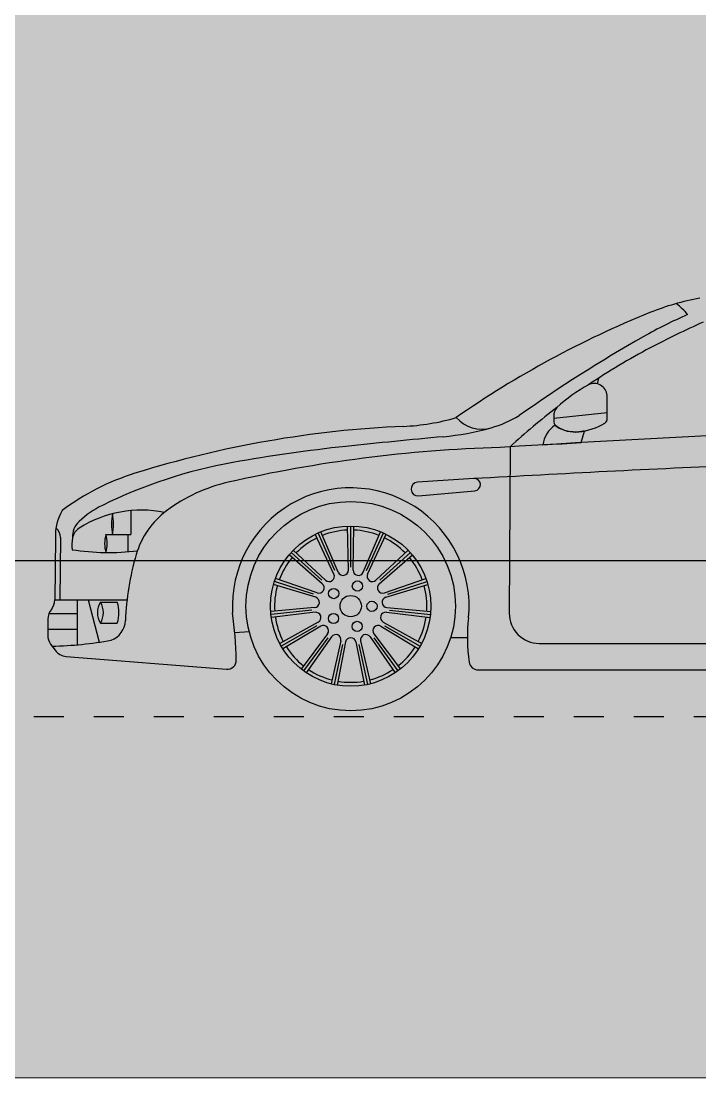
# Model space of a CAD drawing. Header units: metres. Extents: x -442 to 316, y -503 to 125.
# Drawn here: x 117.718 to 119.981, y -299.297 to -295.772 of the extents above; entities that cross this region are included whole.
import ezdxf

# ---------------------------------------------------------------- set-up
doc = ezdxf.new("R2010")
doc.units = ezdxf.units.M
doc.linetypes.add('ČÁRKOVANÁ', pattern=[19.049999999999997, 12.7, -6.35])
doc.layers.add('FLOATING-WINDOWS', color=2, linetype='Continuous', plot=False)
for name, color, linetype in [('SRAFA', 251, 'Continuous'), ('SRAFY', 3, 'Continuous'), ('stafaz', 254, 'Continuous')]:
    doc.layers.add(name, color=color, linetype=linetype)

# ---------------------------------------------------------------- blocks, each defined once
blk = doc.blocks.new('A$C6A5453C2')
h = blk.add_hatch(color=256)
h.dxf.hatch_style = 1
edge = h.paths.add_edge_path()
edge.add_arc((5.359974632950525, -88.85398193560209), 89.76530283507003, 93.08384864141111, 93.16019337905247)
edge.add_arc((0.4117972859616543, 0.7543947848541563), 0.02042420355451685, -84.76705968940053, 91.08838924864119, ccw=False)
edge.add_line((0.4136600778147397, 0.7340557067691407), (0.2263777461405425, 0.716903110165731))
edge.add_arc((0.2242626799462641, 0.7399966707281465), 0.02319021441160943, 91.86316753079689, 275.23294031132576, ccw=False)
edge.add_line((0.2235087039920529, 0.7631746250105493), (0.4099344941085405, 0.774733862939172))
edge.add_arc((0.4117972859615406, 0.7543947848541563), 0.02042420355451686, 91.0883892470469, 95.2329403103613, ccw=False)
edge.add_arc((5.359974632969312, -88.85398193560107), 89.76530283507, 93.08384864142312, 93.1601933790642, ccw=False)
edge.add_line((0.5308411072993238, 0.7813295351752174), (0.5313801390365995, 0.8808311120359065))
edge.add_arc((4.451263251359137, -63.45664565376687), 64.45677931920336, 93.48654446016857, 93.51607407447348)
edge.add_arc((0.6414235634538556, -3.834237647278371), 4.715214979734968, 91.74034833777571, 102.8659249969045)
edge.add_arc((-0.2872942770979705, 0.2318681230558184), 0.5443957600966602, 102.8659249969061, 126.8870498414925)
edge.add_arc((-0.44473320431959, 0.4416558247014279), 0.2821022306941389, 126.8870498414906, 163.5916016422258)
edge.add_arc((0.1396319801959294, 0.2695747186068331), 0.8912775551686163, 163.5916016422248, 177.9831371825296)
edge.add_arc((-0.8234694119324786, 0.3034907608964375), 0.07242083615734692, 289.9524470496822, 357.98313718253723, ccw=False)
edge.add_arc((-1.027507822945722, 1.52172082319791), 1.306485720904101, 271.41564884568794, 280.0838386283524, ccw=False)
edge.add_line((-0.9952308063207624, 0.2156338685413175), (-0.9853422549348636, 0.2020852930219803))
edge.add_arc((-0.9449551959638711, 0.2315621562824788), 0.05000000000002531, 216.1241780102029, 265.4167454200186)
edge.add_line((-0.9489505759442523, 0.1817220425304527), (-0.4140169232884148, 0.138839652308576))
edge.add_arc((-0.4116196953002884, 0.1687437205597746), 0.02999999999999753, 265.4167454202107, 361.2887860982495)
edge.add_arc((-1.807853469217321, 0.1373321534909735), 1.426587067809389, 1.288786097496216, 7.659340472438761)
edge.add_arc((-1.807853469251484, 0.1373321537449499), 1.426587067809389, 7.659340462146483, 7.661773353446371)
edge.add_arc((0, 0.349237371504131), 0.3945998628861638, -5.613769054848888, 183.1532249478313, ccw=False)
edge.add_arc((0.9441260097717645, 0.2439299021528711), 0.5554388982418479, 173.1022628340297, 188.463526961315)
edge.add_arc((0.4244092700290594, 0.1665959108111394), 0.02999999999999512, 188.4635269625643, 270.384431869343)
edge.add_arc((0.4244092700329816, 0.1665959108111394), 0.02999999999999513, 270.0435145087693, 270.3844318618523, ccw=False)
edge.add_line((0.4244320541743036, 0.1365959194631046), (2.294034859024123, 0.1380158296705645))
edge.add_arc((2.294012074883142, 0.1680158210185994), 0.03000000000000474, 270.0435145081179, 337.5524114662256)
edge.add_arc((2.129902140613268, 0.235809332935645), 0.2075613437030747, 337.5542582328346, 371.9599532819686)
edge.add_arc((2.701712895362732, 0.3498946239861027), 0.3755417391550858, 44.6030078550034, 190.9092516287469, ccw=False)
edge.add_arc((3.188285693306483, -0.2027496381475942), 0.8452607144594583, 97.30070162115112, 105.02958615011701, ccw=False)
edge.add_arc((3.287785357963514, -0.9793905717229165), 1.628249426365072, 90.45498343192122, 97.30070162109519, ccw=False)
edge.add_arc((3.197603021546684, 0.7307055212877458), 0.1125844079204105, 313.3280875090342, 365.346950962085)
edge.add_arc((2.210634535499565, 0.6383314305918191), 1.103866287650915, 5.346950962098428, 10.77893674479189)
edge.add_arc((3.344142087211793, 0.8541277233975393), 0.05000000000000113, 130.5537634539684, 190.7789367447384, ccw=False)
edge.add_arc((3.375025873156488, 0.8180360884700519), 0.0975017299265936, 104.3724316932207, 130.5537634539667, ccw=False)
edge.add_arc((3.460742736762626, 0.4666621690519435), 0.4591746380863515, 87.90378348219889, 103.85019329815378, ccw=False)
edge.add_arc((3.47578557608, 0.8776438631484211), 0.04791773553378212, 83.73579061011247, 87.90378348232491, ccw=False)
edge.add_arc((3.011124870636962, 0.8432217431360698), 0.4769996360636248, 9.905320609277105, 17.90303333750914)
edge.add_arc((4.232226055722919, 14.36927473477331), 13.401398157456, 265.49625433955225, 266.71815609943894, ccw=False)
edge.add_arc((4.41469874798247, 16.685873893733), 15.72517266172987, 264.83227679369156, 265.49625433960125, ccw=False)
edge.add_arc((3.006089103871346, 1.110655127751585), 0.08638687965385325, 233.3120645379987, 264.83227679372, ccw=False)
edge.add_arc((1.467665436205351, -0.9542058163472973), 2.488569061658498, 53.31206453798248, 64.92049879586423)
edge.add_arc((2.81844938481143, 0.7680191615034175), 0.6085312791019192, 112.66532184852, 119.09896865781269, ccw=False)
edge.add_arc((1.507218751566427, -1.81361544814294), 3.322480171161063, 71.09042363278384, 71.81870996512384)
edge.add_arc((2.001482060453327, -0.7515310391725905), 2.163616651491618, 75.48068309496543, 75.90401705202822)
edge.add_ellipse((2.493206796450522, 1.35229760022807), major_axis=(0.03494704304533106, -0.006111112656829462), ratio=0.1835239710603015, start_angle=182.0028179324713, end_angle=362.15157071608644, ccw=False)
edge.add_line((2.458241906070015, 1.358180832305862), (2.464975925584611, 1.361857342454613))
edge.add_arc((2.001482060457391, -0.7515310391735568), 2.163616651491558, 77.63012365092241, 85.1112508754798)
edge.add_arc((1.775316151003068, -4.774464037560818), 6.192303389423229, 86.19847939506626, 93.02337436160661)
edge.add_arc((1.571228731844343, -0.9104064657169317), 2.32285994195136, 93.02337436160548, 100.0997148482707)
edge.add_arc((1.310128772597665, 0.5554425925166413), 0.8339386377036068, 100.0997148482661, 105.6311706560556)
edge.add_arc((0.9465745673271044, 1.177811063500286), 0.2279104588081822, 39.207209939596225, 52.46464784066279, ccw=False)
edge.add_arc((1.743715336034313, -0.1040973744718201), 1.555146537682857, 113.5171842182876, 119.6047920815722)
edge.add_arc((3.386543670798943, -2.99543514072829), 4.880611770712107, 119.604792081568, 125.3607375045095)
edge.add_arc((0.3535997414143992, 1.339978165521046), 0.4117953550210169, 286.12127865365346, 300.4067618519161, ccw=False)
edge.add_arc((0.4365785528525805, 1.052891536464386), 0.1129572454519606, 285.73393246952855, 286.12127865345514, ccw=False)
edge.add_arc((0.2276408086097206, 1.785034172556976), 0.8743290106528839, 275.2664486456556, 285.9025843870868, ccw=False)
edge.add_arc((2.389807615103251, -21.67175052062564), 22.6818955052034, 95.26644864565566, 96.09004882439474)
edge.add_arc((0.5504571808065748, -4.432178551176065), 5.344477828110366, 96.09004882439486, 100.1673081903739)
edge.add_arc((-0.1028508398989345, -0.789320417554876), 1.64350136890285, 100.1673081903738, 116.1852802298869)
edge.add_arc((-0.684476759393192, 0.3934664943302266), 0.3254446215834438, 116.1852802298865, 132.8854047043745)
edge.add_arc((-0.8594989693171442, 0.5819090656649166), 0.06826107495203425, 132.8854047043569, 184.2613116754221)
edge.add_arc((-0.8784777732541045, 0.5673594640919646), 0.04999999999999769, 122.36483572934091, 169.0735496217107, ccw=False)
edge.add_arc((-0.6979445759668579, 0.2824983801559426), 0.3872507560613668, 78.52154632352511, 122.3648357293412, ccw=False)
edge.add_arc((-0.4447332043216932, 0.4416558246997511), 0.282102230694139, 126.88704984107841, 128.6392195024811, ccw=False)
edge.add_arc((-0.2872942770978568, 0.2318681230558184), 0.5443957600966601, 102.86592499689368, 126.8870498415715, ccw=False)
edge.add_arc((0.6414235634540546, -3.834237647278343), 4.715214979734969, 91.74034833776301, 102.8659249969042, ccw=False)
edge.add_arc((4.451263251401144, -63.45664565376428), 64.45677931920333, 93.48654446020612, 93.51607407450979, ccw=False)
edge.add_arc((2.017981661302059, -0.7286333378723668), 2.190972364389976, 127.4086383253863, 132.727491753796, ccw=False)
edge.add_arc((1.04475665968846, 0.6254471703254865), 0.5265012461674563, 118.60417968032931, 132.8080668144966, ccw=False)
edge.add_arc((2.017981661301889, -0.728633337872509), 2.190972364389983, 117.72490368427859, 124.0036081694465, ccw=False)
edge.add_arc((2.506156671867444, -1.657488537891254), 3.240299207438683, 114.25526984010119, 117.72490368429101, ccw=False)
edge.add_arc((1.451157091900569, 0.5180185985026071), 0.8262563948898871, 90.68969039468698, 109.52310548046049, ccw=False)
edge.add_arc((1.767814219175165, -4.839469194097404), 6.192303389423165, 87.26922572103439, 93.0233743616069, ccw=False)
edge.add_arc((2.044611274611043, 0.6143890862892647), 0.7316402774700841, 64.86855903866359, 88.57281434810187, ccw=False)
edge.add_arc((2.209480798999522, 0.9658456465503207), 0.3434345667668603, 25.141599364415526, 64.86855903864779, ccw=False)
edge.add_arc((2.395392399938771, 1.05309765931986), 0.1380665140027293, -16.34262854014088, 25.141599364295985, ccw=False)
edge.add_arc((2.382850556763742, 1.056775282274458), 0.1511364314019739, 325.33323590985316, 343.65737146031694, ccw=False)
edge.add_arc((2.238156829011587, 0.8587046527697737), 0.2914241252291805, -10.235099969308578, 22.623623038923085, ccw=False)
edge.add_arc((2.236083731673858, 0.875075126105088), 0.2967908205498717, 321.2471471271208, 346.724539962276, ccw=False)
edge.add_arc((3.116007285183287, 0.05358588960731936), 0.9080969477862811, 135.569328717707, 164.2494617275986)
edge.add_arc((2.145222166767212, 0.3252420319935823), 0.09999999999999713, 269.99999999998374, 345.43152485540264, ccw=False)
edge.add_line((2.145222166767184, 0.2252420319935879), (0.6283718033678554, 0.2252420319935879))
edge.add_arc((0.6283718033678554, 0.3252420319936107), 0.1000000000000044, 179.6896135476015, 270, ccw=False)
edge.add_line((0.5283732707025592, 0.3257837558987546), (0.5308411072993238, 0.7813295351752174))
h = blk.add_hatch(color=256)
h.dxf.hatch_style = 1
h.paths.add_polyline_path([(2.467537037276344, 0.6892952604351024, 0.1116262989841898), (2.524943504478017, 0.8069221891309439, 0.03855777950122282), (2.529493627406254, 0.8515708833091935, 0.0005013191923605228), (2.44833892961438, 0.8499384425589369, -0.4118231481380871), (2.458506065978924, 0.8401918687520435), (2.458762967876453, 0.8299996066067479, -0.4139004315723221), (2.449028807355461, 0.8197510810426536, -0.168723047146087), (2.422255065502014, 0.7799555799155087, -0.1679419431528705), (2.349189024280577, 0.7564300081609758, -0.1727747285545004), (2.19926083727043, 0.8134555283157567), (2.195592418695099, 0.8133630636911562, -0.4142135623720056), (2.185343618000843, 0.823107912808922), (2.185086716103257, 0.833300174954303, -0.4071424978518327), (2.194589716123545, 0.8435399501489087, -0.004658948318438418), (1.580666814812247, 0.8263579568300088, 0.05661033092097508), (1.551284501371185, 0.602560556214911), (1.544702190858402, 0.2252420319935595), (2.145222166767184, 0.2252420319935879, 0.3415554497285586), (2.24200693833842, 0.3000883445521652, -0.1257980481843491)])
h.paths.add_polyline_path([(1.551284501371185, 0.6025605562149678, -0.05661033092095282), (1.580666814812218, 0.8263579568299804, -0.0002019701519961458), (1.554046071863354, 0.8258718574721797, -0.4099155656280752), (1.564147931845866, 0.8161243848940103), (1.564404833743396, 0.8059321227487146, -0.4139004315714691), (1.554670673222404, 0.7956835971846488, -0.1687230471463521), (1.527896931368872, 0.7558880960574754, -0.1679419431529331), (1.454830890147406, 0.7323625243029426, -0.1727747285543485), (1.304902703137401, 0.7893880444577235), (1.301234284562042, 0.7892955798331229, -0.4142135623720056), (1.290985483867786, 0.7990404289508888), (1.2907285819702, 0.8092326910962697, -0.4025220014478179), (1.300073049693367, 0.8194633657028021, 0.002144982813564224), (0.5308411072993238, 0.7813295351752174), (0.5283732707025592, 0.3257837558987546, 0.4158011342773694), (0.6283718033678554, 0.2252420319935879), (1.54470219085843, 0.2252420319935879)])
h.paths.add_polyline_path([(1.734081050085535, 1.352742312300364, 0.002818943294395141), (1.664262886593463, 1.351968311698982), (1.504529036908963, 0.9327413418706385, -0.0004187130564737509), (1.612375821306273, 0.9375863733648941)])
h.paths.add_polyline_path([(1.797672070043063, 1.352762211091118, 0.002567358146920534), (1.734081050085535, 1.352742312300364), (1.612375821306301, 0.9375863733649226, -0.0003546813218716284), (1.70373636920263, 0.9415491674890575)])
h.paths.add_polyline_path([(2.520378571394957, 1.11175615600709, 0.1189850714696284), (2.419579217496477, 1.23751816300242), (2.36631529280163, 0.9664045085374937, -0.0005465288137047856), (2.507156361407112, 0.9708084989864858, 0.08012493450349746), (2.527880503222804, 1.014248402220971, 0.1830122259450532)])
h.paths.add_polyline_path([(2.507156361407084, 0.9708084989864858, 0.0034729003114839), (1.612375821306301, 0.9375863733649226), (1.591517300690924, 0.8664346340540021, 0.06703072931634382), (1.551284501371185, 0.6025605562150531), (1.54470219085843, 0.2252420319935879), (2.145222166767184, 0.2252420319935879, 0.3415554497285586), (2.24200693833842, 0.3000883445521652, -0.1257980481843491), (2.467537037276344, 0.6892952604351024, 0.1116262989841898), (2.524943504478017, 0.8069221891309439, 0.1443637591377318)])
h.paths.add_polyline_path([(2.194831565221079, 0.8435489756485879), (2.448257265284695, 0.8499367178698094, -0.414213562371291), (2.458506065978924, 0.8401918687520435), (2.458762967876453, 0.8299996066067479, -0.4139004315723221), (2.449028807355461, 0.8197510810426536, -0.168723047146087), (2.422255065502014, 0.7799555799155087, -0.1679419431528705), (2.349189024280577, 0.7564300081609758, -0.1727747285545004), (2.19926083727043, 0.8134555283157567), (2.195592418695099, 0.8133630636911562, -0.4142135623720056), (2.185343618000843, 0.823107912808922), (2.185086716103257, 0.833300174954303, -0.4142135623734487)], flags=16)
h.paths.add_polyline_path([(1.591517300690924, 0.8664346340540021), (1.612375821306301, 0.9375863733649226, 0.004198563961743856), (0.5313801390365995, 0.8808311120359349), (0.5308411072993238, 0.7813295351752174, -0.002144982813566603), (1.30007304969422, 0.8194633657028589, -0.01002079330955795), (1.300473431088022, 0.8194814917905546), (1.553899131151638, 0.8258692340117761, -0.003674152884238159), (1.554046071865486, 0.8258718574721797, 0.0002019701519799786), (1.580666814812218, 0.8263579568299804, -0.01038100629912051)])
h = blk.add_hatch(color=256)
h.dxf.hatch_style = 1
h.paths.add_polyline_path([(0.8543562816344092, 0.9957323460097882), (0.8543562816344092, 1.052337858681426, 0.5471928801176683), (0.7911019773232151, 1.086817806940015, 0.06119209091777771), (0.686975580335542, 1.011706489271945, 0.1736951231138703), (0.6766831026900775, 0.9796794533010487), (0.6766831026900775, 0.9761395102352424)])
h = blk.add_hatch(color=256)
h.dxf.hatch_style = 1
h.paths.add_polyline_path([(0.6874180376451307, 0.9476574718614472, 0.2107411953747718), (0.7791736239457663, 0.9341931022138965), (0.7789635801249233, 0.9334099463344501, 0.08528723163343017), (0.8463664031522597, 0.9589131437773233, 0.8084386664709452), (0.8361948140671274, 0.9895150068134342), (0.6774800820223703, 0.9762063391485469, 0.3508433200980778)])
h = blk.add_hatch(color=256)
h.dxf.hatch_style = 1
h.paths.add_polyline_path([(0.4672092297111021, 0.9441666500064798, -0.2886454317640659), (0.3517591657815444, 0.9782925359545516, -0.06076200873927977), (0.1762940778459665, 0.9490793813344283, 0.06462328085367516), (-0.7193659949500386, 0.7924961093123954, 0.08602974123793806), (-0.9621594715322033, 0.6680087252354383, 0.09505237046842245), (-0.9827242013374757, 0.6104179901962823, -0.1933090410832997), (-0.9679392445468409, 0.5782490997347622), (-0.9686386016465747, 0.5011098763511086), (-0.7210463285092885, 0.5011098763510802, -0.005896887691543303), (-0.715346138673226, 0.5213446465218681, -0.01196783795320346), (-0.7112229773645709, 0.5342024044603022, -0.06966577451340684), (-0.9291460124927653, 0.5376075120660175, -0.07543455769578059), (-0.9275713388977351, 0.5768369011080665, -0.2280017239839544), (-0.9059529682077425, 0.6319250665114851, -0.07299728428904559), (-0.8280874405402585, 0.6855113093467935, -0.07000561363570543), (-0.3929668777012694, 0.8283722090573065, -0.0177922772135009), (-0.01654580645012516, 0.8821371025657356, -0.003593649179474556), (0.3078932770609129, 0.9143960386708443, 0.0464422440953987)])
h = blk.add_hatch(color=256)
h.dxf.hatch_style = 1
h.paths.add_polyline_path([(0.7789635801249233, 0.9334099463344785, -0.0218658212686997), (0.7605649451460863, 0.930668455040518, -0.1701931016771755), (0.6865909240503356, 0.9481822368306041, -0.07639610563304255), (0.6812338091460788, 0.9532141206274218, 0.202939486736948), (0.640206315312497, 0.887369182383253, -0.0004989080614115764), (0.7686207991037577, 0.8948465183137557)])
h = blk.add_hatch(color=256)
edge = h.paths.add_edge_path(flags=16)
edge.add_arc((0, 0.349237371504131), 0.2673055450589963, 0, 360)
edge = h.paths.add_edge_path()
edge.add_arc((0, 0.349237371504131), 0.349237371504131, 0, 360)
h = blk.add_hatch(color=256)
h.dxf.hatch_style = 1
h.paths.add_polyline_path([(-0.7943760015007079, 0.6575505475134156, 0.09371008108823187), (-0.794376001500681, 0.5881335385409953, 0.09371008108823164)])
h.paths.add_polyline_path([(-0.8163732289671088, 0.5881335385408875, 0.1369177596639537), (-0.8163732289671088, 0.5282624926043694, 0.1369177596639537)])
h = blk.add_hatch(color=256)
h.dxf.hatch_style = 1
h.paths.add_polyline_path([(-0.7943760015007013, 0.5881335385408875), (-0.7332726360286017, 0.5881335385408875), (-0.7332726360285733, 0.6681343175922454, 0.04009864024973795), (-0.7943760015007252, 0.6575505475135069, -0.09371008108850529)])
h.paths.add_polyline_path([(-0.8163732289671091, 0.5282624926043694, 0.02335212706225131), (-0.7430491847241285, 0.5309086247779713), (-0.7430491847241285, 0.5881335385408875), (-0.8163732289671088, 0.5881335385408875, -0.1369177596639537)])
h = blk.add_hatch(color=256)
h.paths.add_polyline_path([(-0.2673055450590027, 0.349237371504131, 1), (0.2673055450590027, 0.349237371504131, 1)])
h.paths.add_polyline_path([(-0.04162098599252317, 0.4624516233895406), (-0.09397399860509381, 0.5852197640344912, -0.08497133521405661), (-0.01013316660055352, 0.6030406830129493), (-0.0080257220641613, 0.4695925171785404, -0.8229413390507875)], flags=16)
h.paths.add_polyline_path([(-0.08407104745623428, 0.4357349569301903), (-0.1818322057250157, 0.5265953455548527, -0.0849713352140354), (-0.1124882152441273, 0.5769767037008364), (-0.05628470986445677, 0.455922912888127, -0.8229413390542071)], flags=16)
h.paths.add_polyline_path([(-0.03990106938437066, 0.391226026499794, -1), (-0.07401829764773993, 0.391226026499794, -1)], flags=16)
h.paths.add_polyline_path([(0.03939068787508404, 0.416384457642863, -1), (0.00527345961171477, 0.416384457642863, -1)], flags=16)
h.paths.add_polyline_path([(0.03560617185755177, 0.349237371504131, -1), (-0.03560617185755177, 0.349237371504131, -1)], flags=16)
h.paths.add_polyline_path([(0.008025722064189722, 0.4695925171786257), (0.01013316660066721, 0.6030406830129209, -0.08497133521392702), (0.09397399860509381, 0.585219764034548), (0.0416209859925516, 0.4624516233896259, -0.8229413390508806)], flags=16)
h.paths.add_polyline_path([(-0.1119844610534813, 0.3940620721451467), (-0.2382499725813148, 0.4373041221152505, -0.08497133521385421), (-0.1953930295486828, 0.5115345249049028), (-0.09481155999893076, 0.4238064092850209, -0.8229413390476199)], flags=16)
h.paths.add_polyline_path([(0.05628470986457046, 0.4559229128883544), (0.1124882152441558, 0.5769767037008364, -0.08497133521402217), (0.1818322057250441, 0.5265953455548811), (0.08407104745631955, 0.4357349569304461, -0.8229413390491946)], flags=16)
h.paths.add_polyline_path([(-0.1205347439872924, 0.3446385893993806), (-0.2534721547453387, 0.3327853574336359, -0.08497133521396778), (-0.2445126139541856, 0.4180296938627919), (-0.1169446300731352, 0.3787962416109565, -0.8229413390513092)], flags=16)
h.paths.add_polyline_path([(-0.04047648001315451, 0.3080407012946011, -1), (-0.07459370827652378, 0.3080407012946011, -1)], flags=16)
h.paths.add_polyline_path([(0.08782027826049443, 0.3487478979876641, -1), (0.05370304999712516, 0.3487478979876641, -1)], flags=16)
h.paths.add_polyline_path([(0.09481155999890234, 0.4238064092850493), (0.1953930295485975, 0.5115345249049312, -0.08497133521394888), (0.2382499725813148, 0.4373041221152221), (0.1119844610535097, 0.3940620721451467, -0.8229413390510277)], flags=16)
h.paths.add_polyline_path([(-0.1082434746624017, 0.2960102778581586), (-0.2248666986315584, 0.2311112954466523, -0.0849713352139815), (-0.2513537460797011, 0.3126300453261592), (-0.1188569111995719, 0.3286750767614706, -0.8229413390512)], flags=16)
h.paths.add_polyline_path([(0.03845965392045514, 0.2817877740957044, -1), (0.004342425657085869, 0.2817877740957044, -1)], flags=16)
h.paths.add_polyline_path([(0.1169446300734194, 0.3787962416109281), (0.2445126139541856, 0.4180296938627919, -0.0849713352139629), (0.2534721547453103, 0.3327853574336359), (0.1205347439875766, 0.3446385893993806, -0.8229413390509839)], flags=16)
h.paths.add_polyline_path([(-0.07723592520702027, 0.2565854143613251), (-0.1573797474746641, 0.1498623051517427, -0.084971335213921), (-0.214733532030948, 0.2135601360527914), (-0.1002177525981836, 0.2821093194756372, -0.822941339051422)], flags=16)
h.paths.add_polyline_path([(0.1188569111996571, 0.3286750767614706), (0.2513537460796726, 0.3126300453261592, -0.0849713352139372), (0.2248666986315868, 0.2311112954466807), (0.1082434746625154, 0.2960102778581586, -0.8229413390504512)], flags=16)
h.paths.add_polyline_path([(-0.03287358261709983, 0.2331809159709621), (-0.06268040822914145, 0.1030870750947486, -0.08497133521404354), (-0.1409839395011829, 0.1379500533779776), (-0.06425003412303454, 0.2471506122245728, -0.8229413390507041)], flags=16)
h.paths.add_polyline_path([(0.1002177525982972, 0.2821093194756656), (0.214733532030948, 0.2135601360527914, -0.08497133521391409), (0.1573797474746641, 0.1498623051517427), (0.07723592520707712, 0.2565854143613535, -0.8229413390512689)], flags=16)
h.paths.add_polyline_path([(0.01717290105457892, 0.229843633082055), (0.04285694303266041, 0.09887346749218295, -0.0849713352139263), (-0.04285694303271725, 0.09887346749221138), (-0.01717290105457892, 0.2298436330820834, -0.8229413390508176)], flags=16)
h.paths.add_polyline_path([(0.06425003412292085, 0.2471506122248002), (0.1409839395012114, 0.137950053378006, -0.08497133521405376), (0.06268040822916987, 0.1030870750947486), (0.03287358261701456, 0.2331809159711611, -0.8229413390494961)], flags=16)
h = blk.add_hatch(color=256)
h.dxf.hatch_style = 1
h.paths.add_polyline_path([(-0.9125784335649882, 0.3701561526454498), (-0.9863502508353861, 0.3701561526454213, -0.1755171359841658), (-0.9982370316111542, 0.3382437330083405, 0.07877196248218093), (-1.006377986299185, 0.3248693549167569), (-0.9125784335650167, 0.3248693549167569)])
h.paths.add_polyline_path([(-0.9125784335649882, 0.3248693549167569), (-1.006377986299213, 0.3248693549167569, 0.09770189261377783), (-1.010124385158718, 0.305879768782745), (-1.010124385158718, 0.2727871411972842), (-0.9125784335649882, 0.2727871411972842)])
h.paths.add_polyline_path([(-0.9125784335650167, 0.2727871411972558), (-1.010124385158747, 0.2727871411972842), (-1.010124385158747, 0.252345878523812, 0.1589399089489607), (-1.000511444129671, 0.2228690152632851), (-0.9952308063207624, 0.2156338685413175, 0.01584494251256783), (-0.9125784335649598, 0.2202999941103769)])
h.paths.add_polyline_path([(-0.7210463285092885, 0.5011098763510802), (-0.9686386016466031, 0.5011098763511086), (-0.9698258500060319, 0.3701561526454213), (-0.7459520392364993, 0.3701561526454498, -0.03744286544061349)])
h = blk.add_hatch(color=256)
h.dxf.hatch_style = 1
h.paths.add_polyline_path([(-0.7782444250329661, 0.3626428683080007), (-0.8347437651936218, 0.3626428683080007, -0.2865249310404408), (-0.8347437651936218, 0.2925143741446448), (-0.7782444250329661, 0.2925143741446448, 0.1583081522671183)])
h.paths.add_polyline_path([(-0.8347437651936218, 0.3626428683080007, 0.2865249310404408), (-0.8347437651936218, 0.2925143741446448, 0.2865249310404408)])
for p, q in [((0.8263026262835922, 1.109915268778536), (0.8212451948045043, 1.091058455082702)), ((0.6766831026900775, 0.9761395102352424), (0.8543562816344092, 0.9957323460097882)), ((0.5313801390365995, 0.8808311120359633), (0.5283732707025592, 0.3257837558987546)), ((-0.7332726360285733, 0.6681343175922336), (-0.7332726360286017, 0.5881335385408875)), ((-0.0080257220641613, 0.4695925171785689), (-0.01034323560787698, 0.6163427288005607)), ((0, 0.4795401083205775), (0, 0.6165429165631338)), ((0.008025722064189722, 0.4695925171785689), (0.01034323560787698, 0.6163427288005607)), ((-0.9844636453762234, 0.5782490997352454), (-0.9863502508353861, 0.3701561526454213)), ((-0.9679392445468409, 0.5782490997352454), (-0.9698258500060035, 0.3701561526454213)), ((-0.8163732289671088, 0.5881335385408875), (-0.7332726360286017, 0.5881335385408875)), ((-0.7430491847241285, 0.5881335385408875), (-0.7430491847241285, 0.5309086247779646)), ((-0.05628470986454204, 0.4559229128882976), (-0.1180905522812168, 0.5890432844446138)), ((-0.05299889775631073, 0.4682748448412042), (-0.1087229600728392, 0.5934331379954756)), ((-0.04162098599252317, 0.462451623389569), (-0.09919252046739757, 0.597457230304002)), ((0.04162098599252317, 0.462451623389569), (0.09919252046739757, 0.5974572303039736)), ((0.0529988977562823, 0.4682748448412042), (0.1087229600728392, 0.5934331379954472)), ((0.05628470986454204, 0.4559229128882976), (0.1180905522812168, 0.5890432844445854)), ((-0.08407104745634797, 0.435734956930304), (-0.1915769886181238, 0.5356522632142457)), ((0.0840710474562627, 0.4357349569303892), (0.1915769886181238, 0.5356522632142742)), ((-0.9686386016466031, 0.5011098763510802), (-0.7210463285092885, 0.5011098763510802)), ((-0.09481155999878865, 0.4238064092849072), (-0.2054189396461652, 0.5202792191728633)), ((-0.09683380461072488, 0.4364269208003009), (-0.198646732632028, 0.5280996929525088)), ((0.0948115599988455, 0.4238064092849925), (0.2054189396461652, 0.5202792191728918)), ((0.09683380461069646, 0.4364269208003293), (0.198646732632028, 0.5280996929525372)), ((-0.1239252669403754, 0.3895031315939832), (-0.25422268047015, 0.4318393276180643)), ((-0.1119844610532823, 0.3940620721450614), (-0.2508360550144459, 0.441614467821779)), ((0.1119844610534244, 0.3940620721451182), (0.2508360550144459, 0.4416144678217506)), ((0.1239252669403754, 0.3895031315939832), (0.2542226804701784, 0.4318393276180075)), ((-0.116944630073192, 0.3787962416109849), (-0.2572285261737477, 0.4219404645728844)), ((0.1169446300733057, 0.3787962416108996), (0.2572285261737477, 0.4219404645728559)), ((-0.9863502508353861, 0.3701561526454213), (-0.7459520392364993, 0.3701561526454498)), ((-0.9125784335649882, 0.3701561526454498), (-0.9125784335649598, 0.2202999941103769)), ((-0.875562874159499, 0.3701561526454213), (-0.8391879848918791, 0.2288787688379443)), ((-0.8347437651936218, 0.3626428683080007), (-0.7782444250329661, 0.3626428683080007)), ((-1.006377986299213, 0.3248693549167569), (-0.9125784335650167, 0.3248693549167569)), ((-0.1205347439873492, 0.3446385893993806), (-0.2667232887247337, 0.3316038332563949)), ((-0.1295889247903688, 0.3356170266651475), (-0.2658412173145166, 0.3212963336561927)), ((-0.1188569111994866, 0.3286750767614706), (-0.2645609636781217, 0.3110306846944013)), ((0.118856911199515, 0.3286750767614706), (0.2645609636781501, 0.3110306846944013)), ((0.1205347439874913, 0.3446385893993806), (0.2667232887247621, 0.3316038332563949)), ((0.1295889247903688, 0.3356170266651759), (0.265841217314545, 0.3212963336561927)), ((-1.010124385158718, 0.305879768782745), (-1.010124385158747, 0.252345878523812)), ((-0.8347437651936218, 0.2925143741446448), (-0.7782444250329661, 0.2925143741446448)), ((-0.108243474662288, 0.2960102778582154), (-0.2364916427095807, 0.224642197649672)), ((-0.1128454802656904, 0.284086003095922), (-0.2314933925935918, 0.2155845989746297)), ((-0.1002177525981836, 0.2821093194756372), (-0.2261484071017037, 0.2067271880621604)), ((0.1002177525981836, 0.2821093194757225), (0.2261484071017037, 0.2067271880621888)), ((0.1082434746623449, 0.2960102778582439), (0.2364916427095807, 0.2246421976497004)), ((0.1128454802656904, 0.284086003095922), (0.231493392593535, 0.2155845989746581)), ((-1.010124385158747, 0.2727871411972842), (-0.9125784335649882, 0.2727871411972842)), ((-0.3866842885958306, 0.2615449631960303), (-0.3388181860661348, 0.2645675513438732)), ((-0.07723592520699185, 0.2565854143613535), (-0.1653684432107809, 0.1392241995140466)), ((-0.06425003412286401, 0.2471506122248002), (-0.1486327364435454, 0.1270649968114412)), ((0.06425003412292085, 0.2471506122248002), (0.1486327364435738, 0.1270649968114981)), ((0.07723592520702027, 0.2565854143614104), (0.1653684432107809, 0.1392241995140466)), ((-1.000511444129671, 0.2228690152632851), (-0.9853422549348636, 0.2020852930219803)), ((-0.07659002703408646, 0.2438202430060699), (-0.1571182572417058, 0.1329826428607532)), ((-0.03287358261704298, 0.2331809159712179), (-0.06565153755562392, 0.09011938672526298)), ((-0.02709146232965054, 0.2217820621180806), (-0.05557594783815034, 0.0877730939418484)), ((-0.01717290105452207, 0.2298436330822824), (-0.04541711536828075, 0.0858184275177507)), ((0.01717290105452207, 0.2298436330823392), (0.04541711536828075, 0.08581842751772228)), ((0.02709146232965054, 0.2217820621180806), (0.05557594783815034, 0.0877730939418484)), ((0.03287358261701456, 0.2331809159711327), (0.06565153755562392, 0.09011938672526298)), ((0.07659002703411488, 0.2438202430060983), (0.1571182572417058, 0.1329826428607817)), ((0.3333737800215317, 0.2451765025414261), (0.3886872065367584, 0.2442547729307591)), ((0.6283718033678554, 0.2252420319935879), (2.145222166767184, 0.2252420319935879)), ((-0.9489505759441954, 0.1817220425304527), (-0.4140169232884148, 0.138839652308576)), ((0.4244320541743321, 0.1365959194631046), (2.294034859024123, 0.1380158296705645))]:
    blk.add_line(p, q)
for points in [[(0.8543562816344092, 1.052337858681426, 0.5339207952856571), (0.792691079206918, 1.08768791425922, 0.06205562240651183), (0.6869755803355417, 1.011706489271944, 0.1567367703867816), (0.6766831026900775, 0.9829723674979789), (0.6766831026900775, 0.9628067267097151, 0.1890743558867406), (0.6865909240503356, 0.9481822368306041, 0.1696471087867867), (0.7603223564210282, 0.9306432278739862, 0.1081855386038944), (0.8467573431689743, 0.959150594749616, 0.2243009773917202), (0.8543562816344092, 0.9710112926955787)], [(0.7789635801249233, 0.9334099463344785, -0.02186582125452491), (0.7605649451580803, 0.9306684550417685, -0.1701931017052393), (0.6865909240499377, 0.9481822368308599, -0.07639610562815079), (0.6812338091460788, 0.9532141206274218, 0.202939486736948), (0.640206315312497, 0.887369182383253, -0.0004989080614115799), (0.7686207991037577, 0.8948465183137557)], [(0.4099344941085405, 0.774733862939172), (0.2221476137524689, 0.7630902312906187, 1), (0.2263777461405425, 0.716903110165731), (0.4136600778147397, 0.7340557067691407, 1)]]:
    blk.add_lwpolyline(points, format="xyb", close=True)
for centre, radius in [((0, 0.349237371504131), 0.349237371504131), ((0, 0.349237371504131), 0.2673055450589963), ((0.02233207374339941, 0.416384457642863), 0.01705861413168464), ((-0.05695968351605529, 0.391226026499794), 0.01705861413168464), ((0, 0.349237371504131), 0.03560617185755505), ((0.0707616641288098, 0.3487478979876641), 0.01705861413168464), ((-0.05753509414483915, 0.3080407012946011), 0.01705861413168464), ((0.0214010397887705, 0.2817877740957044), 0.01705861413168464)]:
    blk.add_circle(centre, radius)
for centre, radius, start, end in [((1.31012877259775, 0.5554425925166413), 0.833938637703609, 100.0997148482721, 112.0148493342266), ((0.9465745673271329, 1.177811063500258), 0.2279104588081801, 39.20720993960578, 52.46464784067309), ((2.221017201031742, -1.697404178406117), 3.263966683284989, 112.0148493342266, 124.9383845363992), ((1.743715336034313, -0.1040973744718201), 1.55514653768284, 113.5171842182877, 119.6047920815723), ((2.50615667186716, -1.65748853789151), 3.240299207438797, 114.2552698400934, 117.724903684296), ((3.386543670799142, -2.995435140727949), 4.88061177071194, 119.6047920815723, 125.360737504511), ((2.017981661301917, -0.7286333378724805), 2.190972364389985, 117.724903684296, 124.0036081694471), ((2.017981661301917, -0.7286333378724805), 2.190972364389985, 127.4086383253784, 132.727491753791), ((0.1442754005199447, 1.682956398552022), 0.7345751643623121, 272.4982011003123, 286.4067276813296), ((0.436578552852211, 1.052891536464273), 0.1129572454519607, 221.3317612505435, 286.1212786536644), ((0.3535997414143708, 1.339978165521018), 0.4117953550210114, 286.1212786536628, 300.4067618519597), ((4.451263251410722, -63.45664565376309), 64.45677931920277, 91.7283832119829, 93.51607407452002), ((0.3316884206701047, -2.57967017671038), 3.532169424756289, 92.5214856651025, 107.3114850387082), ((0.2276408086097206, 1.785034172556976), 0.8743290106528754, 275.2664486456555, 285.9526267344295), ((0.5504571808065748, -4.432178551176122), 5.344477828110409, 96.09004882439542, 100.1673081903742), ((2.389807615103223, -21.67175052062512), 22.6818955052029, 95.26644864565544, 96.09004882439542), ((0.6414235634538556, -3.834237647278343), 4.715214979734946, 91.74034833777591, 102.8659249969045), ((-0.1028508398989345, -0.789320417554876), 1.643501368902839, 100.1673081903742, 116.1852802298875), ((5.359974632963485, -88.8539819356016), 89.76530283507023, 92.5919997270735, 93.16113617875914), ((-0.481683312909837, 0.02992329173420671), 0.7987555066795853, 107.3114850387082, 126.9796227173806), ((-0.2872942770979705, 0.2318681230558184), 0.5443957600966741, 102.8659249969061, 126.8870498414931), ((0, 0.349237371504131), 0.3945998628861673, 354.3862309451512, 183.1532249478305), ((-0.684476759393192, 0.3934664943302266), 0.3254446215834243, 116.185280229886, 132.8854047043743), ((-0.822339305677275, 0.585614146210446), 0.1622915445499406, 149.4895944795595, 182.6010662500952), ((-0.6979445759668579, 0.2824983801559426), 0.3872507560613667, 78.52154632352428, 122.3648357293415), ((-0.6108113913635407, 0.6228420430272763), 0.1868171469070078, 169.2928844472864, 190.7071155527501), ((-0.9779406116378482, 0.6228420430271342), 0.1868171469070078, 349.292884447298, 10.70711555275998), ((-0.44473320431959, 0.4416558247014279), 0.2821022306941375, 126.8870498414914, 163.591601642225), ((-1.015380019173477, 0.5759271802813828), 0.04749756211770818, 2.802022320930195, 46.56539715666798), ((-0.8594989693171442, 0.581909065664945), 0.06826107495204224, 132.8854047043737, 184.261311675422), ((-0.8784777732541045, 0.5673594640919646), 0.05, 122.3648357293401, 169.0735496216783), ((0, 0.349237371504131), 0.2540055156846108, 92.2863353503073, 111.713664649684), ((0, 0.349237371504131), 0.2540055156846108, 68.28633535031595, 87.7136646496927), ((-0.799087157451055, 0.5520332283402922), 0.1308564368489283, 169.0735496216849, 186.3291959302154), ((-0.709103224075335, 0.5581980155726285), 0.1113687096309567, 164.4073339305498, 195.5926660694502), ((-0.9236432338588827, 0.5581980155726285), 0.1113687096309567, 344.4073339305498, 15.59266606945023), ((0, 0.349237371504131), 0.2540055156846108, 116.2863353503095, 135.7136646497088), ((0, 0.349237371504131), 0.2540055156846108, 44.28633535030441, 63.71366464969052), ((-0.8080243576443706, 1.31413998969677), 0.7859218434988174, 261.1345781428194, 277.0750427987666), ((0.1396319801959294, 0.2695747186068331), 0.8912775551686187, 163.591601642225, 177.9831371825293), ((0, 0.349237371504131), 0.2540055156846108, 140.2863353503213, 159.7136646496916), ((0, 0.349237371504131), 0.2540055156846108, 20.2863353503033, 39.71366464968736), ((-0.02552354026923354, 0.469316187555421), 0.0175, 203.0952469050538, 0.9047530949451995), ((0.02552354026929038, 0.469316187555421), 0.0175, 179.0952469050548, 336.9047530949586), ((-0.1063145327746327, 0.4106180956204639), 0.0175, 251.0952469050024, 48.90475309494482), ((-0.0721573688211663, 0.4485534693783393), 0.0175, 227.0952469050143, 24.90475309498265), ((0.0721573688211663, 0.4485534693783393), 0.0175, 155.0952469050173, 312.9047530949759), ((0.1063145327748316, 0.4106180956203787), 0.0175, 131.0952469050477, 288.9047530949719), ((0, 0.349237371504131), 0.2540055156846108, 164.286335350291, 183.7136646496888), ((0, 0.349237371504131), 0.2540055156846108, 356.2863353503112, 15.71366464969379), ((-1.036348196077341, 0.3706094423784805), 0.05, 319.661903927072, 359.4805611124827), ((-0.778578331808518, 0.3275786212263085), 0.0662122143621741, 148.0233442896345, 211.9766557103443), ((-0.8909091985787256, 0.3275786212263085), 0.0662122143621741, 328.0233442896558, 31.9766557103655), ((-0.886215761246973, 0.327578621226337), 0.1135222923801404, 342.0085281367792, 17.9914718632208), ((-0.1220889481743086, 0.3620694370364106), 0.0175, 275.095246905051, 72.90475309501427), ((0.1220889481744223, 0.3620694370363253), 0.0175, 107.0952469050486, 264.9047530950177), ((-0.960124385158764, 0.305879768782745), 0.05, 139.6619039270934, 180), ((-1.807853469215132, 0.1373321534747163), 1.42658706780938, 1.288786098149804, 7.661773364399015), ((-0.116753075291399, 0.3113019977462557), 0.0175, 299.0952469050519, 96.90475309499962), ((0.1167530752914274, 0.3113019977462557), 0.0175, 83.09524690498908, 240.9047530949838), ((0.6283718033678554, 0.3252420319935823), 0.1, 179.6896135475869, 269.9999999999984), ((-0.8234694119324786, 0.3034907608964375), 0.07242083615735789, 289.9524470496825, 357.983137182526), ((0, 0.349237371504131), 0.2540055156846108, 188.286335350312, 207.7136646496854), ((-0.09122953502216546, 0.2670939292108017), 0.0175, 323.0952469049916, 120.9047530949707), ((0.09122953502210862, 0.2670939292108017), 0.0175, 59.09524690501391, 216.9047530949717), ((0, 0.349237371504131), 0.2540055156846108, 332.2863353503146, 351.7136646496945), ((0.9441260097717361, 0.2439299021528711), 0.5554388982418434, 173.102262834032, 188.4635269613152), ((-0.9601243851587355, 0.2523458785237835), 0.05, 179.9999999999772, 216.1241780102286), ((-0.04993157935319914, 0.2370892080977569), 0.0175, 347.0952469050731, 144.9047530949528), ((0.04993157935317072, 0.2370892080976716), 0.0175, 35.0952469050156, 192.9047530949754), ((-1.027507822945779, 1.521720823197882), 1.306485720904091, 271.4156488456908, 280.0838386283548), ((0, 0.349237371504131), 0.2540055156846108, 212.2863353503114, 231.7136646496828), ((-8.526512829121202e-14, 0.2264759232715789), 0.0175, 11.09524690504387, 168.9047530949397), ((0, 0.349237371504131), 0.2540055156846108, 308.2863353503126, 327.7136646497058), ((-0.9449551959638995, 0.2315621562824504), 0.05, 216.124178010211, 265.4167454200995), ((-0.41161969530026, 0.168743720559803), 0.03, 265.4167454201616, 1.288786098170968), ((0.4244092700332942, 0.166595910811111), 0.03, 188.4635269613201, 270.0435145082265), ((0, 0.349237371504131), 0.2540055156846108, 236.2863353503097, 255.7136646496931), ((0, 0.349237371504131), 0.2540055156846108, 284.2863353503069, 303.7136646497057), ((0, 0.349237371504131), 0.2540055156846108, 260.2863353503091, 279.7136646496842)]:
    blk.add_arc(centre, radius, start, end)

msp = doc.modelspace()

# ---------------------------------------------------------------- hatches: boundary and pattern name
at = {"layer": 'SRAFY', "linetype": 'Continuous', "lineweight": 0}
for points in [[(126.1708907772693, -292.2468430700189), (115.6308907772693, -292.2468430700189), (115.6308907772693, -297.5713275397279), (126.1708907772693, -297.5713275397279)], [(129.1668479111683, -297.5713275397279), (108.6386057345591, -297.571327539728), (108.6386057345591, -299.2968648391503), (129.1668479111682, -299.2968648391503)]]:
    msp.add_hatch(color=252, dxfattribs=at).paths.add_polyline_path(points)

# ---------------------------------------------------------------- linework, layer by layer
at = {"layer": 'FLOATING-WINDOWS', "linetype": 'Continuous', "lineweight": 0, "ltscale": 20}
msp.add_line((108.6318006645406, -299.2968648391502), (129.1668479111682, -299.2968648391502), dxfattribs=at)
msp.add_lwpolyline([(126.1708907772693, -292.2468430700189), (115.6308907772693, -292.2468430700189), (115.6308907772693, -297.5713275397279), (126.1708907772693, -297.5713275397279)], close=True, dxfattribs=at)
at = {"layer": 'SRAFA', "linetype": 'Continuous'}
msp.add_line((108.6386057345591, -297.571327539728), (129.1668479111683, -297.5713275397279), dxfattribs=at)
at = {"layer": 'SRAFA', "color": 1, "linetype": 'ČÁRKOVANÁ', "ltscale": 0.0075}
msp.add_line((72.36011757093877, -298.091327539728), (129.1668479111683, -298.0913275397284), dxfattribs=at)

# ---------------------------------------------------------------- block references
at = {"layer": 'stafaz', "color": 253, "linetype": 'Continuous', "ltscale": 0.001}
msp.add_blockref('A$C6A5453C2', (118.8167806383643, -298.0726082385341), dxfattribs=at)

doc.saveas('drawing.dxf')
